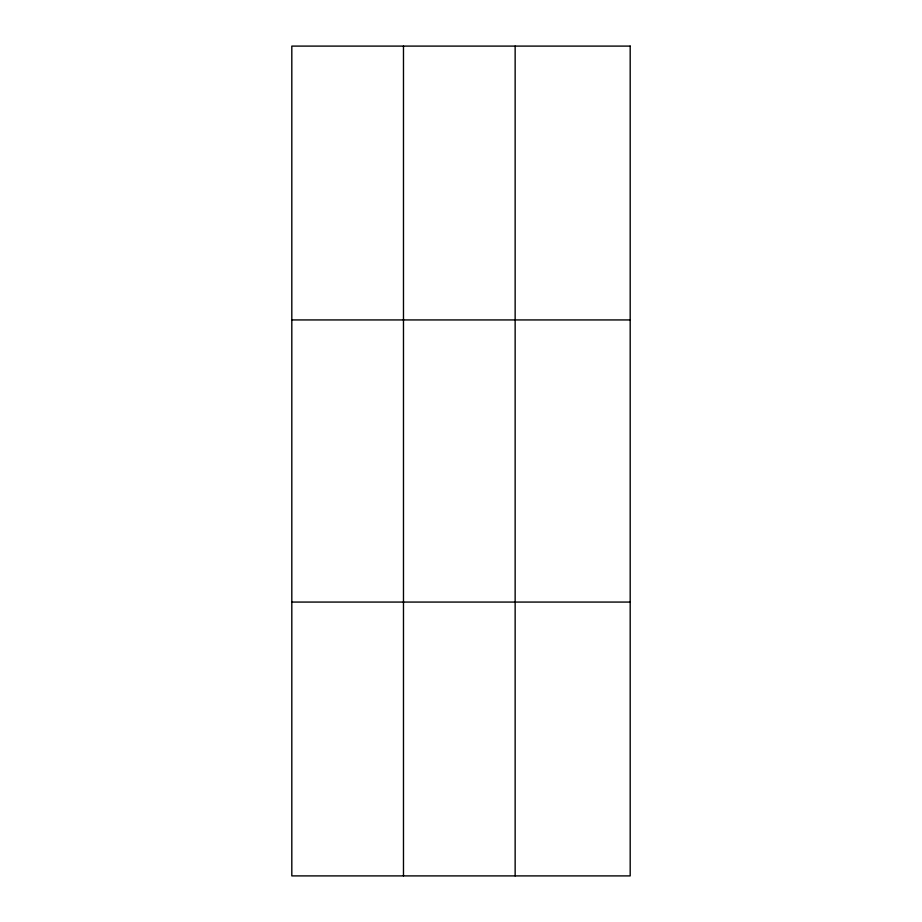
<?xml version="1.0" encoding="UTF-8"?>
<svg xmlns="http://www.w3.org/2000/svg" width="922" height="922" viewBox="0 0 922 922"><rect width="100%" height="100%" fill="white"/><g stroke="black" fill="none" stroke-linecap="round" stroke-linejoin="round"><path stroke-width="1.38" d="M403.479 46.1L403.479 875.9M515.144 46.1L515.144 875.9M291.813 319.934L630.187 319.934M291.813 602.066L630.187 602.066M630.187 46.1L630.187 875.9L291.813 875.9L291.813 46.1L630.187 46.1"/></g></svg>
